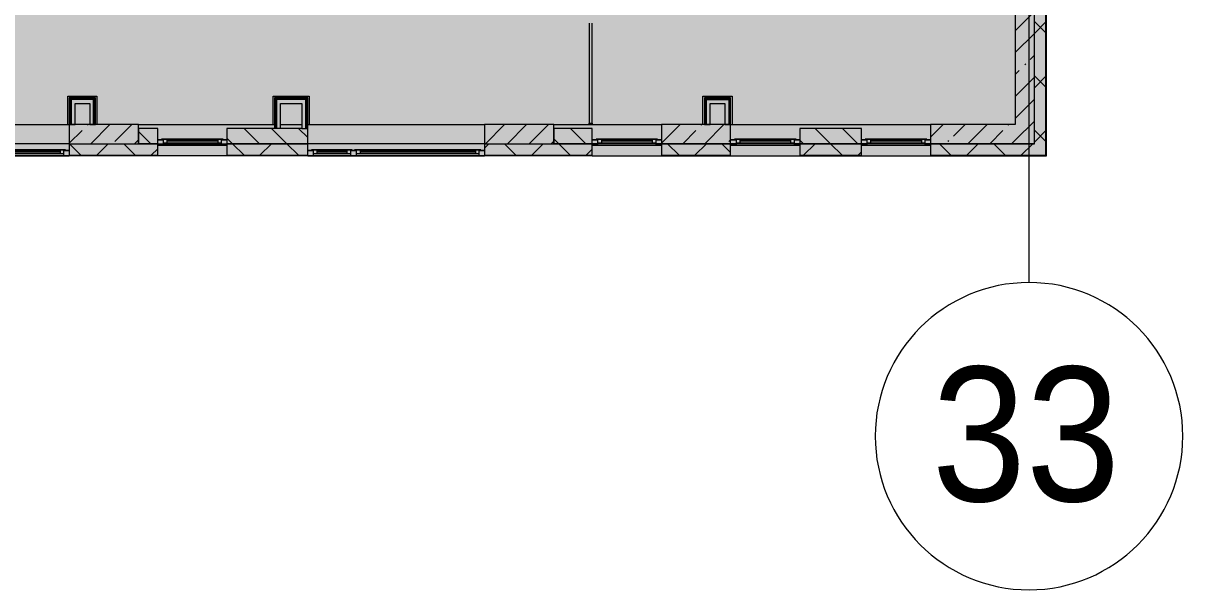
# Model space of a CAD drawing. Header units: millimetres. Extents: x -6228 to 200708, y -8553 to 29014.
# Drawn here: x 111930 to 127010, y -5906 to 1470 of the extents above; entities that cross this region are included whole.
import ezdxf

# ---------------------------------------------------------------- set-up
doc = ezdxf.new("R2010")
doc.units = ezdxf.units.MM
doc.layers.add('A-DETL-GENF-1', color=7, linetype='Continuous', lineweight=9, true_color=0xc0c0c0, transparency=0.4)
for name, color, linetype, lineweight, true_color in [('A-FLOR-2', 7, 'Continuous', 5, 0xb7b7b7), ('A-GLAZ-1', 7, 'Continuous', 5, 0x737373), ('A-WALL-1', 7, 'Continuous', 5, 0x737373), ('A-WALL-2', 7, 'Continuous', 9, 0x737373), ('I-WALL-1', 7, 'Continuous', 5, 0xe7e7e7), ('I-WALL-2', 7, 'Continuous', 5, 0x737373), ('S-COLS-1', 7, 'Continuous', 5, 0x737373)]:
    doc.layers.add(name, color=color, linetype=linetype, lineweight=lineweight, true_color=true_color)
for name, color, linetype, lineweight in [('A-WALL', 7, 'Continuous', 5), ('I-WALL', 7, 'Continuous', 5), ('S-COLS', 7, 'Continuous', 5), ('Оси', 7, 'Continuous', 9), ('Оси-1', 7, 'Continuous', 20)]:
    doc.layers.add(name, color=color, linetype=linetype, lineweight=lineweight)
doc.styles.add('Arial', font='arial.ttf', dxfattribs={"width": 0.9, "height": 1750})
pattern_1 = [(45, (0, 0), (-353.5534, 353.5534), []), (135, (0, 0), (-353.5534, -353.5534), [])]
pattern_2 = [(45, (0, 0), (-285.1231, 285.1231), []), (45, (285.12, 0), (-285.1231, 285.1231), [504.031, -100.806, 16.764, -84.042])]
pattern_3 = [(45, (0, 0), (-530.33, 530.33), []), (135, (0, 0), (-530.33, -530.33), [])]

# ---------------------------------------------------------------- blocks, each defined once
blk = doc.blocks.new('120_Окно_СКБ_1Ст - 120_Окно_СКБ_1Ст 900х2500_h_ с форточкой-22876038-2_1_3_птичка копия 1')
at = {"layer": 'A-GLAZ-1'}
for p, q in [((-450, -127), (-450, -57)), ((-450, -57), (-380, -57)), ((450, -57), (-450, -57)), ((-380, -127), (-450, -127)), ((-450, -127), (-400, -127)), ((-380, -127), (-400, -127)), ((-400, -127), (-400, -137)), ((-400, -137), (400, -137)), ((400, -137), (-400, -137)), ((-380, -57), (-380, -127)), ((380, -87), (-380, -87)), ((-380, -87), (-380, -127)), ((-330, -137), (-330, -87)), ((-330, -107), (330, -107)), ((330, -117), (-330, -117)), ((330, -137), (330, -87)), ((380, -127), (380, -57)), ((380, -57), (450, -57)), ((380, -127), (380, -87)), ((450, -127), (380, -127)), ((400, -127), (380, -127)), ((400, -127), (450, -127)), ((400, -137), (400, -127)), ((450, -57), (450, -127))]:
    blk.add_line(p, q, dxfattribs=at)
blk = doc.blocks.new('120_Окно_СКБ_2Ст_Фрамуга сверху - 120_Окно_СКБ_2Ст_2300х2500_h_ ДОО-22877051-2_1_3_птичка копия 1')
at = {"layer": 'A-GLAZ-1'}
for p, q in [((-1150, 13), (-1150, 83)), ((-1150, 83), (-1080, 83)), ((1150, 83), (-1150, 83)), ((-1080, 13), (-1150, 13)), ((-1150, 13), (-1100, 13)), ((-1080, 13), (-1100, 13)), ((-1100, 13), (-1100, 3)), ((-1100, 3), (540, 3)), ((540, 3), (-1100, 3)), ((-1080, 83), (-1080, 13)), ((-1080, 83), (1080, 83)), ((520, 53), (-1080, 53)), ((-1080, 53), (-1080, 13)), ((-1030, 3), (-1030, 53)), ((-1030, 33), (470, 33)), ((470, 23), (-1030, 23)), ((470, 3), (470, 53)), ((520, 13), (520, 83)), ((520, 83), (590, 83)), ((520, 13), (520, 53)), ((590, 13), (520, 13)), ((540, 13), (520, 13)), ((540, 13), (570, 13)), ((540, 13), (570, 13)), ((540, 3), (540, 13)), ((590, 13), (570, 13)), ((570, 13), (570, 3)), ((570, 3), (1100, 3)), ((1100, 3), (570, 3)), ((590, 83), (590, 13)), ((1080, 53), (590, 53)), ((590, 53), (590, 13)), ((640, 3), (640, 53)), ((640, 33), (1030, 33)), ((1030, 23), (640, 23)), ((1030, 3), (1030, 53)), ((1080, 13), (1080, 83)), ((1080, 83), (1150, 83)), ((1080, 13), (1080, 53)), ((1150, 13), (1080, 13)), ((1100, 13), (1080, 13)), ((1100, 13), (1150, 13)), ((1100, 3), (1100, 13)), ((1150, 83), (1150, 13))]:
    blk.add_line(p, q, dxfattribs=at)
blk = doc.blocks.new('120_Окно_СКБ_1Ст - 120_Окно_СКБ_1Ст 900х2500_h_ с форточкой-22876796-2_1_3_птичка копия 1')
at = {"layer": 'A-GLAZ-1'}
for p, q in [((-450, -127), (-450, -57)), ((-450, -57), (-380, -57)), ((450, -57), (-450, -57)), ((-380, -127), (-450, -127)), ((-450, -127), (-400, -127)), ((-380, -127), (-400, -127)), ((-400, -127), (-400, -137)), ((-400, -137), (400, -137)), ((400, -137), (-400, -137)), ((-380, -57), (-380, -127)), ((380, -87), (-380, -87)), ((-380, -87), (-380, -127)), ((-330, -137), (-330, -87)), ((-330, -107), (330, -107)), ((330, -117), (-330, -117)), ((330, -137), (330, -87)), ((380, -127), (380, -57)), ((380, -57), (450, -57)), ((380, -127), (380, -87)), ((450, -127), (380, -127)), ((400, -127), (380, -127)), ((400, -127), (450, -127)), ((400, -137), (400, -127)), ((450, -57), (450, -127))]:
    blk.add_line(p, q, dxfattribs=at)
blk = doc.blocks.new('Ось сетки - D8-29747960-2_1_3_птичка копия 1')
at = {"layer": 'Оси-1'}
for start, end in [(360, 180), (180, 360)]:
    blk.add_arc((0, 0), 4, start, end, dxfattribs=at)

msp = doc.modelspace()

# ---------------------------------------------------------------- hatches: boundary and pattern name
at = {"layer": 'A-DETL-GENF-1'}
msp.add_hatch(color=256, dxfattribs=at).paths.add_polyline_path([(119627.9, -258), (125238, -258), (125238, 21558), (93308, 21558), (93308, 27348), (84860, 27348), (84860, 5750), (89202, 5750), (89202, -258), (119192.5, -258)])
at = {"layer": 'A-WALL'}
h = msp.add_hatch(dxfattribs=at)
h.set_pattern_fill('FP_20', color=256, style=0, pattern_type=2)
h.set_pattern_definition(pattern_1)
h.paths.add_polyline_path([(125226.3, -250), (125230, -250), (125230, 7700), (125080, 7700), (125080, -250), (125190, -250)])
h.paths.add_polyline_path([(125230, 10000), (125230, 11920), (125080, 11920), (125080, 10000)])
h.paths.add_polyline_path([(125230, 13120), (125230, 21400), (125080, 21400), (125080, 13120)])
h = msp.add_hatch(dxfattribs=at)
h.set_pattern_fill('FP_30', color=256, style=0, pattern_type=2)
h.set_pattern_definition([(135, (0, 0), (-176.7767, -176.7767), [])])
h.paths.add_polyline_path([(122830, -100), (122830, 100), (122030, 100), (122030, -100), (122240.1, -100)])
h.paths.add_polyline_path([(110050, -100), (110230, -100), (110230, 100), (108930, 100), (108930, -100), (109614.6, -100)])
h.paths.add_polyline_path([(114580, -100), (115630, -100), (115630, 100), (114580, 100)])
h.paths.add_polyline_path([(119192.5, -100), (119330, -100), (119330, 100), (118830, 100), (118830, -100)])
h.paths.add_polyline_path([(113430, -100), (113680, -100), (113680, 100), (113430, 100)])
h.paths.add_polyline_path([(104825.6, -100), (104830, -100), (104825.6, 100), (103780, 100), (103780, -100)])
h.paths.add_polyline_path([(99030, -100), (99030, 100), (95680, 100), (95683.1, -100), (97859.9, -100)])
h.paths.add_polyline_path([(100830, -100), (101730, -100), (101730, 100), (100830, 100)])
h.paths.add_polyline_path([(102880, -100), (102880, 100), (102630, 100), (102630, -100)])
h.paths.add_polyline_path([(94780, -100), (94780, 100), (94530, 100), (94530, -100)])
h.paths.add_polyline_path([(92730, -100), (92730, 100), (91930, 100), (91930, -100), (92635.5, -100)])
h = msp.add_hatch(dxfattribs=at)
h.set_pattern_fill('FP_20', color=256, style=0, pattern_type=2)
h.set_pattern_definition(pattern_1)
h.paths.add_polyline_path([(120230, -250), (121130, -250), (121130, -100), (120230, -100)])
h.paths.add_polyline_path([(122030, -250), (122830, -250), (122830, -100), (122030, -100)])
h.paths.add_polyline_path([(123981.5, -250), (125080, -250), (125080, -100), (123730, -100), (123730, -250)])
h.paths.add_polyline_path([(109179.2, -250), (110230, -250), (110230, -100), (108930, -100), (108930, -250)])
h.paths.add_polyline_path([(113680, -250), (113680, -100), (112530, -100), (112530, -250), (113532.9, -250)])
h.paths.add_polyline_path([(115630, -250), (115630, -100), (114580, -100), (114580, -250), (115274.3, -250)])
h.paths.add_polyline_path([(107437.8, -250), (108030, -250), (108030, -100), (107130, -100), (107130, -250)])
h.paths.add_polyline_path([(117930, -250), (119330, -250), (119330, -100), (117930, -100)])
h.paths.add_polyline_path([(95680, -250), (99930, -250), (99930, -100), (95680, -100)])
h.paths.add_polyline_path([(104830, -250), (104825.6, -100), (103780, -100), (103780, -250), (104825.6, -250)])
h.paths.add_polyline_path([(94780, -250), (94780, -100), (93630, -100), (93630, -250), (94530, -250)])
h.paths.add_polyline_path([(102880, -250), (102880, -100), (100830, -100), (100830, -250), (102213.5, -250)])
h.paths.add_polyline_path([(92730, -250), (92730, -100), (91930, -100), (91930, -250), (92635.5, -250)])
h.paths.add_polyline_path([(89210, -250), (91030, -250), (91030, -100), (89210, -100)])
at = {"layer": 'I-WALL'}
h = msp.add_hatch(dxfattribs=at)
h.set_pattern_fill('FP_28', color=256, style=0, pattern_type=2)
h.set_pattern_definition(pattern_2)
h.paths.add_polyline_path([(125006.8, -100), (125080, -100), (125080, 7700), (124830, 7700), (124830, -100)])
h = msp.add_hatch(dxfattribs=at)
h.set_pattern_fill('FP_132', color=256, style=0, pattern_type=2)
h.set_pattern_definition(pattern_3)
h.paths.add_polyline_path([(112845, 150), (112857.5, 150), (112857.5, 475), (112845, 475), (112845, 182.1)])
h = msp.add_hatch(dxfattribs=at)
h.set_pattern_fill('FP_132', color=256, style=0, pattern_type=2)
h.set_pattern_definition(pattern_3)
h.paths.add_polyline_path([(112870, 150), (112870, 487.5), (112857.5, 487.5), (112857.5, 150)])
h = msp.add_hatch(dxfattribs=at)
h.set_pattern_fill('FP_132', color=256, style=0, pattern_type=2)
h.set_pattern_definition(pattern_3)
h.paths.add_polyline_path([(115200, 100), (115212.5, 100), (115212.5, 500), (115200, 500), (115200, 182.1)])
h = msp.add_hatch(dxfattribs=at)
h.set_pattern_fill('FP_132', color=256, style=0, pattern_type=2)
h.set_pattern_definition(pattern_3)
h.paths.add_polyline_path([(115212.5, 100), (115225, 100), (115225, 487.5), (115212.5, 487.5), (115212.5, 182.1)])
h = msp.add_hatch(dxfattribs=at)
h.set_pattern_fill('FP_132', color=256, style=0, pattern_type=2)
h.set_pattern_definition(pattern_3)
h.paths.add_polyline_path([(121105, 150), (121117.5, 150), (121117.5, 487.5), (121105, 487.5), (121105, 182.1)])
h = msp.add_hatch(dxfattribs=at)
h.set_pattern_fill('FP_132', color=256, style=0, pattern_type=2)
h.set_pattern_definition(pattern_3)
h.paths.add_polyline_path([(121117.5, 150), (121130, 150), (121130, 500), (121117.5, 500), (121117.5, 182.1)])
h = msp.add_hatch(dxfattribs=at)
h.set_pattern_fill('FP_28', color=256, style=0, pattern_type=2)
h.set_pattern_definition(pattern_2)
h.paths.add_polyline_path([(124290.3, -100), (124830, -100), (124830, 150), (123730, 150), (123730, -100), (123981.5, -100)])
at = {"layer": 'I-WALL-1'}
for points in [[(112555, 150), (112605, 150), (112605, 475), (112555, 475), (112555, 182.1)], [(112795, 425), (112845, 425), (112845, 475), (112605, 475), (112605, 425), (112662.1, 425)], [(115274.3, 100), (115275, 100), (115274.3, 475), (115225, 475), (115225, 100)], [(115555, 425), (115605, 425), (115605, 475), (115275, 475), (115275, 425)], [(120815, 425), (121055, 425), (121055, 475), (120815, 475)], [(121055, 150), (121105, 150), (121105, 475), (121055, 475), (121055, 182.1)], [(112845, 150), (112845, 425), (112795, 425), (112795, 150)], [(115605, 100), (115605, 425), (115555, 425), (115555, 100)], [(120865, 150), (120865, 425), (120815, 425), (120815, 150)]]:
    msp.add_hatch(color=256, dxfattribs=at).paths.add_polyline_path(points)
at = {"layer": 'S-COLS'}
h = msp.add_hatch(dxfattribs=at)
h.set_pattern_fill('FP_28', color=256, style=0, pattern_type=2)
h.set_pattern_definition(pattern_2)
h.paths.add_polyline_path([(113430, -100), (113430, 150), (112530, 150), (112530, -100), (112662.1, -100)])
h = msp.add_hatch(dxfattribs=at)
h.set_pattern_fill('FP_28', color=256, style=0, pattern_type=2)
h.set_pattern_definition(pattern_2)
h.paths.add_polyline_path([(118830, -100), (118830, 150), (117930, 150), (117930, -100), (118757.2, -100)])
h = msp.add_hatch(dxfattribs=at)
h.set_pattern_fill('FP_28', color=256, style=0, pattern_type=2)
h.set_pattern_definition(pattern_2)
h.paths.add_polyline_path([(120230, -100), (121130, -100), (121130, 150), (120230, 150)])

# ---------------------------------------------------------------- linework, layer by layer
at = {"layer": 'A-FLOR-2'}
for p, q in [((112509, 150), (112509, 521)), ((112509, 521), (112889, 521)), ((112889, 521), (112889, 150)), ((115180, 150), (115180, 520)), ((115180, 520), (115651, 520)), ((115651, 520), (115651, 150)), ((120769, 150), (120769, 521)), ((120769, 521), (121149, 521)), ((121149, 521), (121149, 150)), ((119290, 150), (119290, 170)), ((119329, 170), (119329, 150))]:
    msp.add_line(p, q, dxfattribs=at)
at = {"layer": 'A-WALL-1'}
for p, q in [((125238, -258), (125238, 21558)), ((113680, 100), (113430, 100)), ((113430, 100), (113430, -100)), ((113680, -258), (113680, 100)), ((115555, 100), (114580, 100)), ((114580, 100), (114580, -258)), ((115630, -258), (115630, 100)), ((119330, 100), (118830, 100)), ((118830, 100), (118830, -100)), ((119330, -258), (119330, 100)), ((122830, 100), (122030, 100)), ((122030, 100), (122030, -258)), ((122830, -258), (122830, 100)), ((112530, -100), (112530, -258)), ((112530, -100), (113430, -100)), ((113680, -100), (114580, -100)), ((117930, -100), (117930, -258)), ((117930, -100), (118830, -100)), ((121130, -100), (120230, -100)), ((120230, -100), (120230, -258)), ((121130, -258), (121130, -100)), ((125080, -100), (123730, -100)), ((123730, -100), (123730, -258)), ((119330, -258), (107130, -258)), ((119330, -258), (125238, -258))]:
    msp.add_line(p, q, dxfattribs=at)
at = {"layer": 'A-WALL-2'}
for p, q in [((125230, -250), (125230, 7700)), ((125233, -253), (125233, 7700)), ((112542.5, 487.5), (112542.5, 150)), ((112857.5, 487.5), (112542.5, 487.5)), ((112555, 475), (112555, 150)), ((112845, 475), (112555, 475)), ((112845, 150), (112845, 475)), ((112857.5, 150), (112857.5, 487.5)), ((115212.5, 487.5), (115212.5, 100)), ((115617.5, 487.5), (115212.5, 487.5)), ((115225, 475), (115225, 100)), ((115605, 475), (115225, 475)), ((115605, 100), (115605, 475)), ((115617.5, 100), (115617.5, 487.5)), ((120802.5, 487.5), (121117.5, 487.5)), ((120802.5, 150), (120802.5, 487.5)), ((120815, 475), (121105, 475)), ((120815, 150), (120815, 475)), ((121105, 475), (121105, 150)), ((121117.5, 487.5), (121117.5, 150)), ((113430, -100), (113680, -100)), ((113680, -100), (113430, -100)), ((114580, -100), (115630, -100)), ((115630, -100), (114580, -100)), ((118830, -100), (119330, -100)), ((119330, -100), (118830, -100)), ((122030, -100), (122830, -100)), ((122830, -100), (122030, -100)), ((112530, -250), (113680, -250)), ((112530, -253), (113680, -253)), ((114580, -250), (115630, -250)), ((114580, -253), (115630, -253)), ((117930, -250), (119330, -250)), ((117930, -253), (119330, -253)), ((120230, -250), (121130, -250)), ((120230, -253), (121130, -253)), ((122030, -250), (122830, -250)), ((122030, -253), (122830, -253)), ((123730, -250), (125226.3, -250)), ((123730, -253), (125233, -253))]:
    msp.add_line(p, q, dxfattribs=at)
at = {"layer": 'I-WALL-2'}
for p, q in [((124830, 10000), (124830, 150)), ((125080, -100), (125080, 10000)), ((119290, 1470), (119290, 170)), ((119330, 170), (119330, 1470)), ((112530, 500), (112530, 150)), ((112870, 500), (112530, 500)), ((112870, 150), (112870, 500)), ((115200, 500), (115200, 100)), ((115630, 500), (115200, 500)), ((115630, 100), (115630, 500)), ((121130, 500), (120790, 500)), ((120790, 500), (120790, 487.5)), ((120790, 483.6), (120790, 150)), ((121130, 150), (121130, 500)), ((112605, 150), (112605, 425)), ((112605, 425), (112795, 425)), ((112795, 425), (112795, 150)), ((115275, 100), (115275, 425)), ((115275, 425), (115555, 425)), ((115555, 425), (115555, 100)), ((120865, 425), (121055, 425)), ((120865, 150), (120865, 425)), ((121055, 425), (121055, 150)), ((119290, 170), (119330, 170)), ((109750, 150), (112530, 150)), ((112530, 150), (112605, 150)), ((112795, 150), (112870, 150)), ((113430, 150), (115200, 150)), ((115275, 150), (115555, 150)), ((115555, 100), (115630, 100)), ((115630, 150), (117930, 150)), ((118830, 150), (120230, 150)), ((120790, 150), (120865, 150)), ((121055, 150), (121130, 150)), ((121130, 150), (123730, 150)), ((124830, 150), (123730, 150)), ((123730, 150), (123730, -100)), ((112530, -100), (110230, -100)), ((117930, -100), (115630, -100)), ((120230, -100), (119330, -100)), ((122030, -100), (121130, -100)), ((123730, -100), (122830, -100)), ((123730, -100), (125080, -100))]:
    msp.add_line(p, q, dxfattribs=at)
at = {"layer": 'S-COLS-1'}
for p, q in [((113430, 150), (112530, 150)), ((112530, 150), (112530, -100)), ((113430, 100), (113430, 150)), ((113430, -100), (113430, 100)), ((118830, 150), (117930, 150)), ((117930, 150), (117930, -100)), ((118830, 100), (118830, 150)), ((118830, -100), (118830, 100)), ((121130, 150), (120230, 150)), ((120230, 150), (120230, -100)), ((121130, -100), (121130, 150)), ((112530, -100), (113430, -100)), ((117930, -100), (118830, -100)), ((120230, -100), (121130, -100))]:
    msp.add_line(p, q, dxfattribs=at)
at = {"layer": 'Оси'}
msp.add_line((125010, -1906.3), (125010, 9979), dxfattribs=at)

# ---------------------------------------------------------------- block references
at = {"layer": 'A-GLAZ-1', "rotation": 180}
for name, p in [('120_Окно_СКБ_1Ст - 120_Окно_СКБ_1Ст 900х2500_h_ с форточкой-22876796-2_1_3_птичка копия 1', (114130, -175)), ('120_Окно_СКБ_1Ст - 120_Окно_СКБ_1Ст 900х2500_h_ с форточкой-22876038-2_1_3_птичка копия 1', (119780, -175)), ('120_Окно_СКБ_1Ст - 120_Окно_СКБ_1Ст 900х2500_h_ с форточкой-22876038-2_1_3_птичка копия 1', (121580, -175)), ('120_Окно_СКБ_1Ст - 120_Окно_СКБ_1Ст 900х2500_h_ с форточкой-22876038-2_1_3_птичка копия 1', (123280, -175)), ('120_Окно_СКБ_2Ст_Фрамуга сверху - 120_Окно_СКБ_2Ст_2300х2500_h_ ДОО-22877051-2_1_3_птичка копия 1', (111380, -175)), ('120_Окно_СКБ_2Ст_Фрамуга сверху - 120_Окно_СКБ_2Ст_2300х2500_h_ ДОО-22877051-2_1_3_птичка копия 1', (116780, -175))]:
    msp.add_blockref(name, p, dxfattribs=at)
at = {"layer": 'Оси-1', "xscale": 499.9999999999995, "yscale": 499.9999999999995, "zscale": 499.9999999999995}
msp.add_blockref('Ось сетки - D8-29747960-2_1_3_птичка копия 1', (125010, -3906.3), dxfattribs=at)

# ---------------------------------------------------------------- texts
at = {"layer": 'Оси', "insert": (123746.9, -3003), "char_height": 1750, "width": 3030.379, "attachment_point": 1, "style": 'Arial'}
msp.add_mtext('33', dxfattribs=at)

doc.saveas('drawing.dxf')
